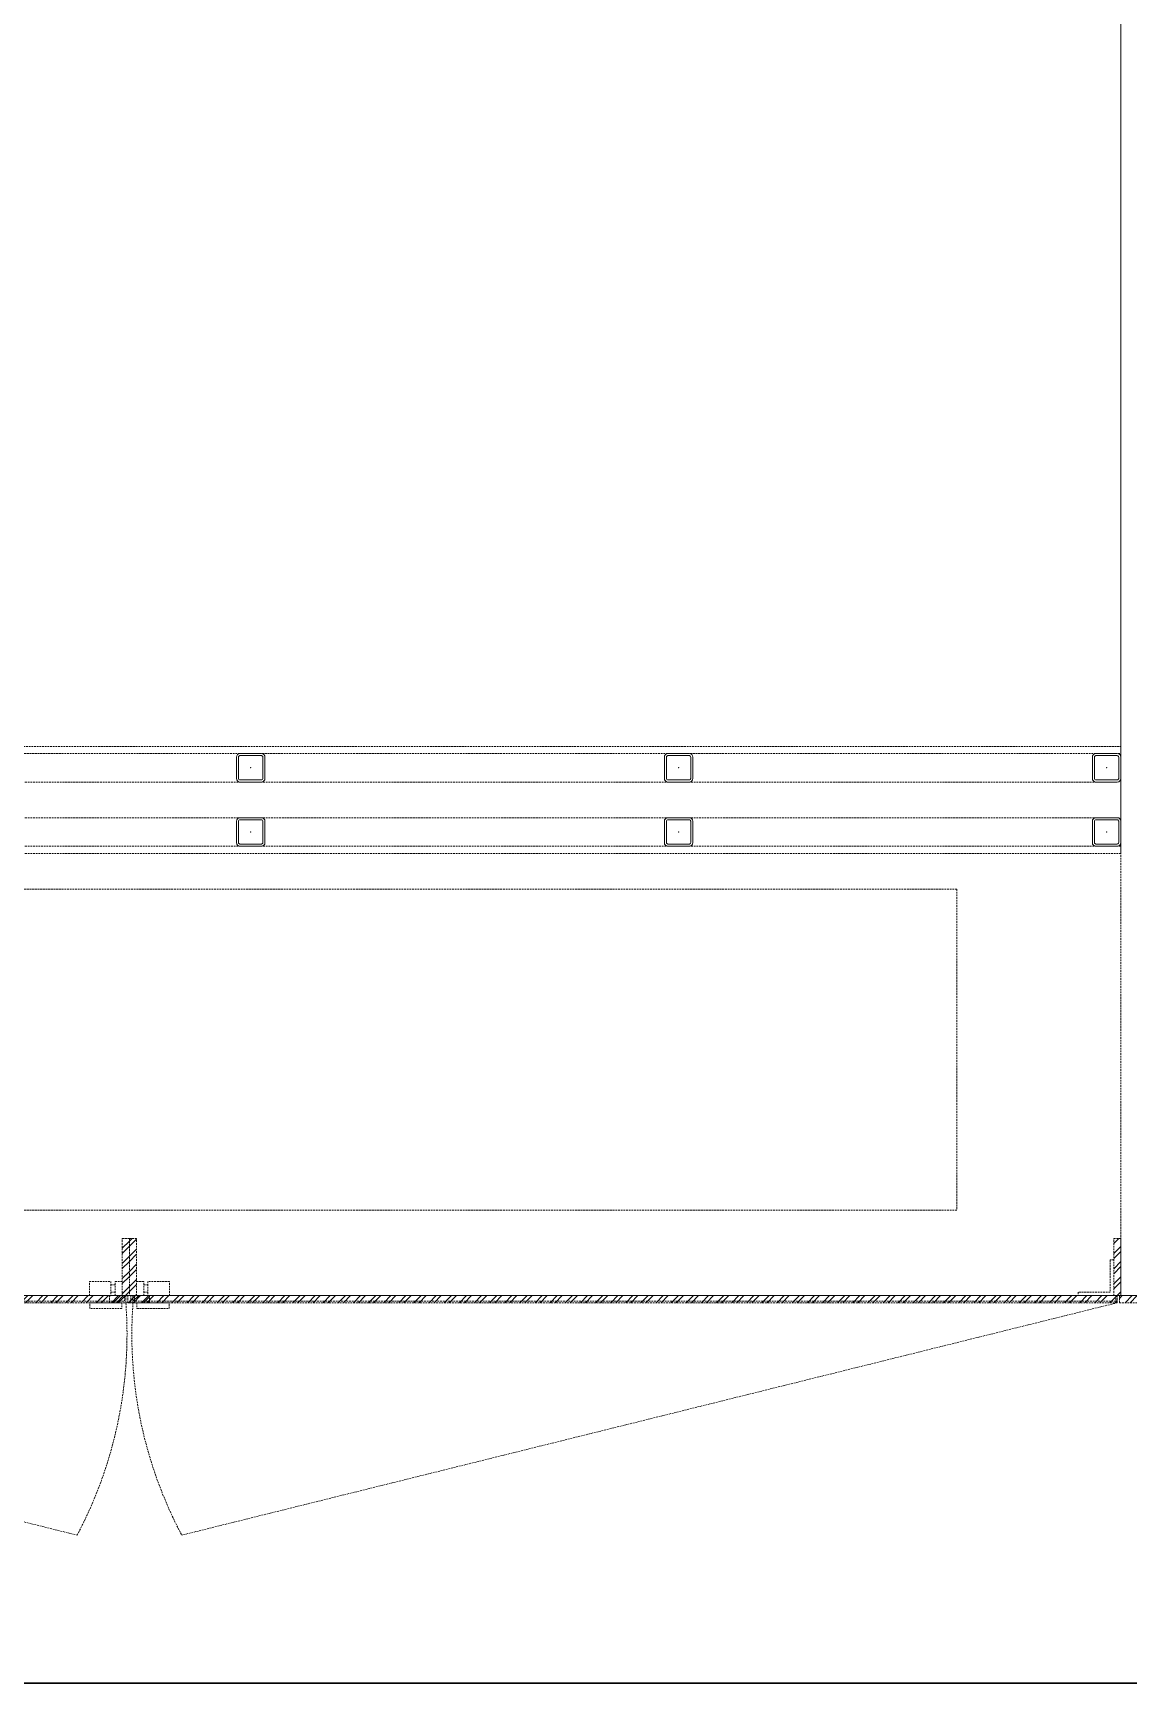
# Model space of a CAD drawing. Extents: x -1457 to 23780, y -2071 to 4205.
# Drawn here: x 14318 to 14471.5, y 2308.7 to 2540 of the extents above; entities that cross this region are included whole.
import ezdxf

# ---------------------------------------------------------------- set-up
doc = ezdxf.new("R2010")
doc.units = 0
doc.header["$MEASUREMENT"] = 0
doc.linetypes.add('HIDDEN', pattern=[0.375, 0.25, -0.125])
doc.layers.get('0').update_dxf_attribs({"color": 9, "lineweight": 9})
doc.layers.add('E-KABLO', color=7, linetype='Continuous', lineweight=30)
doc.layers.add('M-TEFRIS2-015', color=129, linetype='Continuous', lineweight=9)
pattern_1 = [(45, (13525.9961, -19422.9513), (-1.06066017, 1.06066017), []), (45, (13526.7032, -19422.9513), (-1.06066017, 1.06066017), [])]
pattern_2 = [(45, (13608.9961, -19422.9513), (-1.06066017, 1.06066017), []), (45, (13609.7032, -19422.9513), (-1.06066017, 1.06066017), [])]

# ---------------------------------------------------------------- blocks, each defined once
blk = doc.blocks.new('Prf-40x40')
for points in [[(1.5, -2), (-1.5, -2, -0.414214), (-2, -1.5), (-2, 1.5, -0.414214), (-1.5, 2), (1.5, 2, -0.414214), (2, 1.5), (2, -1.5, -0.414214)], [(1.5, -1.7), (-1.5, -1.7, -0.414214), (-1.7, -1.5), (-1.7, 1.5, -0.414214), (-1.5, 1.7), (1.5, 1.7, -0.414214), (1.7, 1.5), (1.7, -1.5, -0.414214)]]:
    blk.add_lwpolyline(points, format="xyb", close=True)
blk.add_point((0, 0))

msp = doc.modelspace()

# ---------------------------------------------------------------- hatches: boundary and pattern name
at = {"layer": 'M-TEFRIS2-015', "linetype": 'HIDDEN', "lineweight": 0}
h = msp.add_hatch(dxfattribs=at)
h.set_pattern_fill('ANSI32', color=256, scale=4, style=0)
h.set_pattern_definition(pattern_2)
h.paths.add_polyline_path([(14331.5, 2371), (14331.5, 2363), (14330.5, 2363), (14330.5, 2371)])
h = msp.add_hatch(dxfattribs=at)
h.set_pattern_fill('ANSI32', color=256, scale=4, style=0)
h.set_pattern_definition(pattern_2)
h.paths.add_polyline_path([(14331.5, 2371), (14331.5, 2363), (14332.5, 2363), (14332.5, 2371)])
h = msp.add_hatch(dxfattribs=at)
h.set_pattern_fill('ANSI32', color=256, scale=4, style=0)
h.set_pattern_definition(pattern_1)
h.paths.add_polyline_path([(14470.5, 2371), (14470.5, 2363), (14469.5, 2363), (14469.5, 2371)])
h = msp.add_hatch(dxfattribs=at)
h.set_pattern_fill('ANSI32', color=256, scale=4, style=0)
h.set_pattern_definition(pattern_1)
h.paths.add_polyline_path([(14193, 2363), (14193, 2362), (14331, 2362), (14331, 2363)])
h = msp.add_hatch(dxfattribs=at)
h.set_pattern_fill('ANSI32', color=256, scale=4, style=0)
h.set_pattern_definition(pattern_2)
h.paths.add_polyline_path([(14328.7, 2363), (14328.7, 2362), (14331.7, 2362), (14331.7, 2363)])
h = msp.add_hatch(dxfattribs=at)
h.set_pattern_fill('ANSI32', color=256, scale=4, style=0)
h.set_pattern_definition(pattern_2)
h.paths.add_polyline_path([(14334.3, 2363), (14334.3, 2362), (14331.3, 2362), (14331.3, 2363)])
h = msp.add_hatch(dxfattribs=at)
h.set_pattern_fill('ANSI32', color=256, scale=4, style=0)
h.set_pattern_definition(pattern_1)
h.paths.add_polyline_path([(14470, 2363), (14470, 2362), (14332, 2362), (14332, 2363)])
h = msp.add_hatch(dxfattribs=at)
h.set_pattern_fill('ANSI32', color=256, scale=4, style=0)
h.set_pattern_definition(pattern_1)
h.paths.add_polyline_path([(14470.3, 2363), (14470.3, 2362), (14473.3, 2362), (14473.3, 2363)])

# ---------------------------------------------------------------- linework, layer by layer
at = {"layer": 'E-KABLO', "color": 6}
msp.add_line((16574.04, 2308.69), (14152.89, 2308.69), dxfattribs=at)
at = {"layer": 'M-TEFRIS2-015', "linetype": 'HIDDEN', "lineweight": 0}
msp.add_line((14182.5, 2363), (16650.5, 2363), dxfattribs=at)
for points in [[(14048, 2820.22), (14048, 2803), (14470.5, 2803), (14470.5, 2447)], [(14677, 2819.3), (14677, 2803), (14675, 2803), (14554.5, 2803), (14554.5, 2743), (14489.5, 2743), (14489.5, 2447), (14554.5, 2447), (14554.5, 2363), (14470.5, 2363), (14470.5, 2447)], [(14182.5, 2363), (14182.5, 2450), (14192.5, 2450), (14192.5, 2440), (14470.5, 2440), (14470.5, 2425), (14192.5, 2425), (14192.5, 2363), (14182.5, 2363)], [(14195, 2435), (14467, 2435)], [(14195, 2430), (14467, 2430)], [(14447.5, 2375), (14197.5, 2375), (14197.5, 2420), (14447.5, 2420), (14447.5, 2375)], [(14329.5, 2364.5), (14328.9, 2364.5)], [(14331.5, 2363), (14329.5, 2363), (14329.5, 2365), (14330.5, 2365)], [(14331.5, 2363), (14333.5, 2363), (14333.5, 2365), (14332.5, 2365)], [(14333.5, 2364.5), (14334.1, 2364.5)], [(14193, 2363), (14193, 2362), (14331, 2362), (14331, 2363), (14193, 2363)], [(14193, 2363), (14193.2, 2363), (14193.2, 2362.2), (14330.8, 2362.2), (14330.8, 2363), (14331, 2363)], [(14328.7, 2363), (14328.7, 2362), (14331.7, 2362), (14331.7, 2363), (14328.7, 2363)], [(14329.5, 2363.5), (14328.9, 2363.5)], [(14334.3, 2363), (14334.3, 2362), (14331.3, 2362), (14331.3, 2363), (14334.3, 2363)], [(14470, 2363), (14470, 2362), (14332, 2362), (14332, 2363), (14470, 2363)], [(14470, 2363), (14469.8, 2363), (14469.8, 2362.2), (14332.2, 2362.2), (14332.2, 2363), (14332, 2363)], [(14333.5, 2363.5), (14334.1, 2363.5)], [(14470.3, 2363), (14470.3, 2362), (14473.3, 2362), (14473.3, 2363), (14470.3, 2363)]]:
    msp.add_lwpolyline(points, dxfattribs=at)
for points in [[(14192.5, 2610), (14192.5, 2540), (14182.5, 2540), (14182.5, 2450), (14192.5, 2450), (14192.5, 2440), (14470.5, 2440), (14470.5, 2605), (14347.5, 2605), (14347.5, 2555), (14337.5, 2555), (14337.5, 2610)], [(14183.5, 2364), (14183.5, 2449), (14191.5, 2449), (14191.5, 2439), (14470.5, 2439), (14470.5, 2426), (14191.5, 2426), (14191.5, 2364)], [(14331.5, 2371), (14331.5, 2363), (14330.5, 2363), (14330.5, 2371)], [(14331.5, 2371), (14331.5, 2363), (14332.5, 2363), (14332.5, 2371)], [(14470.5, 2371), (14470.5, 2363), (14469.5, 2363), (14469.5, 2371)], [(14469.5, 2368), (14469, 2368), (14469, 2363.5), (14464.5, 2363.5), (14464.5, 2363), (14469.5, 2363)], [(14325.9, 2363), (14325.9, 2365), (14328.9, 2365), (14328.9, 2363)], [(14337.1, 2363), (14337.1, 2365), (14334.1, 2365), (14334.1, 2363)], [(14325.95, 2361.2), (14325.95, 2362), (14330.45, 2362), (14330.45, 2361.2)], [(14337.05, 2361.2), (14337.05, 2362), (14332.55, 2362), (14332.55, 2361.2)]]:
    msp.add_lwpolyline(points, close=True, dxfattribs=at)
for points in [[(14193, 2362), (14324.17, 2329.42, 0.141441), (14331, 2362)], [(14470, 2362), (14338.83, 2329.42, -0.141441), (14332, 2362)]]:
    msp.add_lwpolyline(points, format="xyb", dxfattribs=at)

# ---------------------------------------------------------------- block references
at = {"layer": 'M-TEFRIS2-015', "linetype": 'HIDDEN', "lineweight": 0, "xscale": -1, "rotation": 180}
for p in [(14348.5, 2437), (14408.5, 2437), (14468.5, 2437), (14348.5, 2428), (14408.5, 2428), (14468.5, 2428)]:
    msp.add_blockref('Prf-40x40', p, dxfattribs=at)

doc.saveas('drawing.dxf')
